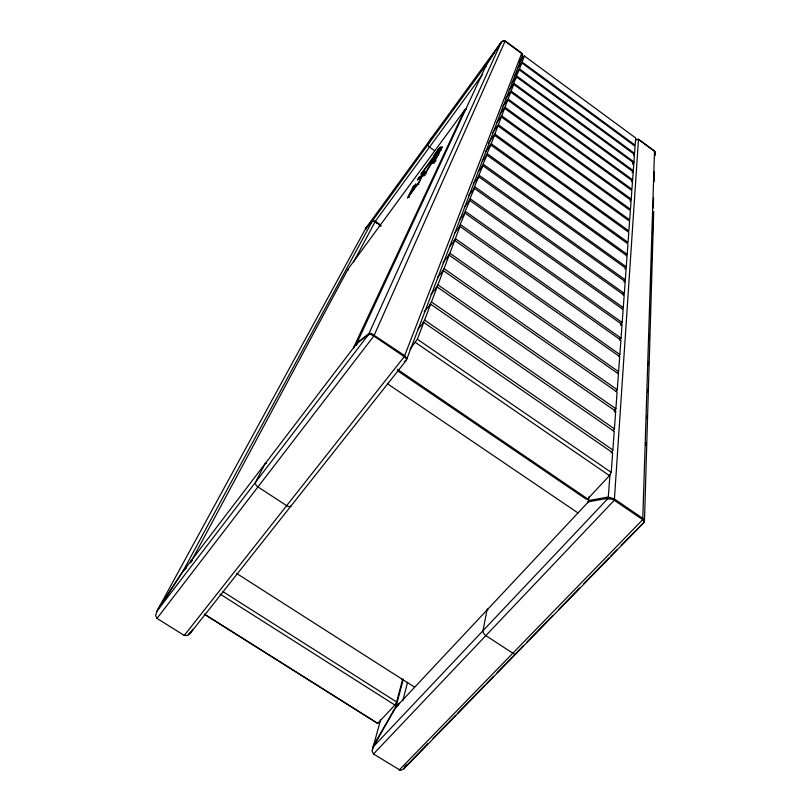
<?xml version="1.0" encoding="UTF-8"?>
<svg xmlns="http://www.w3.org/2000/svg" width="811" height="811" viewBox="0 0 811 811"><rect width="100%" height="100%" fill="white"/><g stroke="black" fill="none" stroke-linecap="round" stroke-linejoin="round"><path stroke-width="1.22" d="M423.849 175.835L432.03 162.869C437.048 155.134 430.763 167.127 435.284 160.213L441.579 148.16M645.951 445.168L646.032 442.634M646.772 418.577L646.854 416.053M647.594 392.027L647.675 389.493M648.415 365.467L648.526 361.665M649.195 340.164L649.347 335.095M650.006 313.583L650.209 307.247M650.827 287.003L651.02 280.707M651.649 260.554L651.882 252.991M652.46 234.126L652.733 225.387M653.271 207.92L653.575 197.935M654.082 181.725L654.386 171.75M643.61 521.138L644.492 520.186L653.696 211.438M644.492 520.186L642.788 518.371L654.497 151.343L638.48 139.543L635.581 139.877M587.803 502.739L588.472 501.756L608.209 498.248L612.842 499.363M642.788 518.371L614.424 498.988L638.48 139.543M397.39 370.657L586.191 499.181L587.681 498.917L609.456 475.631L611.23 472.397L612.67 452.731L423.727 322.393L418.141 328.901M611.139 453.126L612.873 450.004L614.231 431.411L430.621 304.166L424.204 311.789M613.298 430.834L614.414 428.826L615.701 411.218L437.129 286.922L430.854 294.444M615.701 411.218L614.251 411.684L615.884 408.764L617.1 392.068L443.293 270.6L437.697 277.301M616.218 391.632L617.272 389.746L618.438 373.881L449.142 255.12L442.918 262.693M617.566 373.506L618.59 371.681L619.695 356.597L454.697 240.421L449.892 246.189M618.844 356.272L619.847 354.498L620.902 340.144L459.979 226.441L454.525 233.102M620.07 339.86L621.044 338.136L622.047 324.451L465.007 213.131L459.462 219.953M620.75 325.059L622.189 322.545L623.142 309.488L469.802 200.439L464.358 207.17M622.341 309.295L623.274 307.663L624.186 295.184L474.374 188.334L468.829 195.238M623.406 295.032L624.318 293.45L625.19 281.518L478.743 176.768L473.3 183.57M623.973 282.167L625.311 279.846L626.143 268.431L482.92 165.708L478.318 171.445M624.946 269.09L626.264 266.839L627.065 255.891L486.924 155.124L482.21 161.014M626.315 255.83L627.177 254.36L627.937 243.878L490.756 144.976L485.383 151.779M630.056 201.067L631.211 199.1L631.84 190.494L507.737 100.037L503.104 105.967M631.505 181.694L632.621 179.819L633.209 171.82L513.657 84.354L509.176 90.133M633.209 171.82L632.195 172.54L633.29 170.695L633.857 162.981L516.455 76.944L512.045 82.641M633.857 162.981L632.854 163.7L633.928 161.896L634.476 154.445L519.162 69.787L514.61 75.697M588.553 502.425L587.924 501.543L588.593 500.559L608.311 497.021L609.984 474.476M614.647 411.846L614.839 409.342M619.969 340.387L620.162 337.873M621.094 325.323L621.277 322.798M623.345 295.103L623.527 292.589M633.067 164.613L633.249 162.109M588.593 500.559L588.968 496.798M522.497 56.608L521.676 53.485L505.04 41.239L501.979 41.503M486.164 66.401L486.306 65.133M486.316 66.066L486.458 64.799M190.707 562.358L348.132 268.958L464.47 110.326L466.143 109.191M372.431 749.688L373.516 745.562L396.214 705.975L399.124 703.107M190.565 562.793L191.376 560.33L192.207 560.867M398.789 704.424L395.869 707.293L373.141 746.941L372.056 751.077L373.496 753.977L400.563 770.45L403.939 768.757L644.309 522.102L642.738 519.628L612.751 499.282M402.814 700.653L407.568 682.304M204.899 614.657L377.693 723.412L394.886 705.033L396.64 701.981L402.611 679.456L401.739 679.273M396.214 705.975L403.32 679.091M373.516 745.562L380.572 719.965M422.095 174.781L421.152 174.112L421.598 173.23L439.684 148.21L440.515 147.227L442.37 147.227M409.21 197.185L408.399 196.617L413.955 186.074M365.994 227.921L372.502 220.785L486.975 63.684L501.32 42.071L365.994 227.921L365.761 229.391M423.798 175.855L432.608 160.243L440.89 149.082L434.838 157.385M409.95 349.277L417.371 339.231L423.727 322.393M422.663 323.133L424.609 320.061L430.621 304.166M429.566 304.936L431.452 301.956L437.129 286.922M436.095 287.723L437.92 284.833L443.293 270.6M442.269 271.411L444.043 268.623L449.142 255.12M448.128 255.952L449.852 253.245L454.697 240.421M453.694 241.262L455.376 238.637L459.979 226.441M458.996 227.293L465.007 213.131M464.034 213.992L469.802 200.439M468.839 201.31L474.374 188.334M473.421 189.206L478.743 176.768M477.801 177.65L482.92 165.708M481.998 166.59L486.924 155.124M486.002 156.006L490.756 144.976M491.223 143.74L494.426 135.255L628.778 232.341L628.049 242.408L491.223 143.74L489.854 145.868M494.872 134.068L497.954 125.918L629.589 221.251L628.89 230.932L494.872 134.068L488.425 142.929M498.39 124.772L501.34 116.946L630.37 210.607L629.691 219.903L498.39 124.772L492.541 132.832M501.756 115.851L504.604 108.329L631.12 200.358L630.471 209.299L501.756 115.851L496.768 122.775M500.093 114.077L505 107.275L507.737 100.037M508.112 99.023L510.748 92.048L632.539 180.985L631.931 189.287L508.112 99.023L506.885 100.919M505.456 98.901L511.123 91.075L513.657 84.354M512.826 85.236L516.455 76.944M515.644 77.815L519.162 69.787M519.496 68.905L521.767 62.873L635.084 146.203L634.557 153.401L519.496 68.905L518.351 70.658M522.091 62.031L524.372 55.989L635.682 137.992L635.155 145.199L522.091 62.031L518.016 67.718M486.823 64.018L501.178 42.385L503.185 40.631L505.182 40.925L521.797 53.171L522.75 55.036L406.706 359.283L407.071 358.705L404.659 355.613L371.205 333.412L368.985 333.514L356.982 342.881M404.659 355.613L521.676 53.485M441.985 146.973L421.142 174.152M654.893 155.134L655.339 154.029M654.882 155.54L655.44 152.782L654.507 150.947L638.5 139.157L635.601 139.492M374.347 334.892L505.04 41.239M368.985 333.514L501.178 42.385M373.324 335.683L404.243 356.668L406.412 358.817L406.301 360.337L189.419 634.283L187.574 635.5L184.239 635.459L157.02 618.408L373.891 335.926L370.739 334.436L368.518 334.537L356.516 343.874L356.566 345.405M486.975 63.684L356.708 343.469L357.033 344.401M354.032 347.807L353.545 347.635L464.47 110.326L465.757 109.303M381.099 225.924L375.098 221.727L372.705 220.997L365.751 228.367L157.537 610.054L155.56 615.437L157.02 618.408M408.409 196.627L418.405 183.063L423.656 172.408L424.852 171.263M424.619 171.101L419.094 182.222L407.416 198.077L413.722 185.912M353.637 261.831L375.098 221.727M157.537 610.054L183.225 570.782L372.259 221.231M403.939 768.757L406.443 764.844M433.804 161.095L438.913 154.08M190.828 632.6L192.876 629.407M356.516 343.874L182.597 571.958L156.858 611.291L368.518 334.537M519.973 60.805L521.99 57.703M418.243 183.286L418.851 183.722M372.502 220.785L375.341 221.271L482.332 74.724M434.28 160.112L435.892 158.013M519.222 62.731L524.372 55.989M404.273 767.348L405.53 765.645M438.893 150.623L439.38 149.974M184.239 635.459L404.243 356.668M191.457 631.333L188.213 634.232M183.225 570.782L186.459 567.984M182.597 571.958L183.996 570.326M520.976 63.745L521.767 62.873M395.869 707.293L588.472 501.756M373.141 746.941L608.209 498.248M373.496 753.977L614.332 500.225L612.234 498.978M509.916 92.93L510.748 92.048M503.743 109.211L504.604 108.329M435.213 160.973L434.169 160.01M399.184 770.065L642.738 519.628M405.196 767.044L427.944 743.697M433.084 738.426L455.65 715.261M457.394 713.467L484.856 685.285M486.6 683.501L493.564 676.354M497.042 672.775L514.062 655.318M523.561 645.556L516.607 652.693A4.227 2.352 46.4 0 1 512.836 653.21L485.85 635.601A4.227 2.382 45.5 0 1 482.981 630.735L487.005 610.034A4.126 2.281 45 0 1 488.323 608.879M527.049 641.988L552.788 615.559M558.789 609.406L579.662 587.985M583.93 583.596L608.939 557.927M610.693 556.133L616.816 549.848M621.185 545.357L644.309 522.102M500.478 117.838L501.34 116.946M497.072 126.8L497.954 125.918M493.534 136.136L494.426 135.255M353.545 347.635L354.569 346.905M633.503 155.165L634.476 154.445M432.304 158.956L433.023 159.311M404.253 361.635L406.301 360.337M606.902 499.241L610.612 498.593M608.311 497.021L614.424 498.988M204.26 614.018L377.693 723.412M220.024 594.037L394.886 705.033M223.025 591.675L396.64 701.981M236.761 573.529L414.563 687.14M387.405 383.715L578.01 512.957M397.349 369.309L587.681 498.917M417.371 339.231L611.23 472.397M415.364 342.414L609.456 475.631M424.609 320.061L612.873 450.004M431.452 301.956L614.414 428.826M437.92 284.833L615.884 408.764M444.043 268.623L617.272 389.746M375.341 221.271L380.339 224.769M374.794 221.859L376.791 223.258M378.788 224.657L380.785 226.056M449.852 253.245L618.59 371.681M455.376 238.637L619.847 354.498M460.618 224.738L621.044 338.136M408.531 196.475L409.139 196.901M465.615 211.509L622.189 322.545M417.949 183.884L418.76 184.462M412.769 187.199L413.488 187.706M470.38 198.898L623.274 307.663M425.633 173.321L426.241 173.757M423.656 172.408L424.609 173.088M424.366 175.176L424.984 175.602M421.345 173.655L422.055 174.152M434.625 150.745L429.506 147.085A2.524 0.872 36.8 0 1 427.853 144.824L431.026 138.62A2.494 0.852 36.8 0 1 431.888 138.499M474.932 186.865L624.318 293.45M433.875 158.277L435.071 159.128M433.834 158.469L435.031 159.321M435.284 160.213L436.024 160.74M434.524 161.359L435.142 161.794M432.364 160.659L433.561 161.511M431.381 160.112L431.969 160.537M433.449 162.626L434.26 163.214M432.03 162.869L432.831 163.437M440.515 147.227L441.691 148.068M479.281 175.358L625.311 279.846M440.86 149.214L441.437 149.68M439.511 148.454L440.687 149.305M440.059 150.065L440.86 150.643M487.411 153.826L627.177 254.36M483.427 164.359L626.264 266.839M464.47 110.326L465.048 110.752M505 107.275L631.211 199.1M514.012 83.411L633.29 170.695M511.123 91.075L632.621 179.819M516.8 76.031L633.928 161.896M654.497 151.343L655.44 153.178M348.274 269.323L347.909 270.448M365.842 228.337L366.004 228.945M291.321 505.628A4.288 2.545 37.9 0 1 286.668 505.659L257.959 486.924A4.308 2.565 36.7 0 1 255.536 482.261L264.751 464.227A4.207 2.453 36.6 0 1 266.566 463.345M421.315 175.693L419.419 178.329L421.315 175.693M419.439 177.082L417.523 179.819L419.439 177.082M415.08 186.631L413.123 189.429L415.08 186.631M415.84 184.097L413.904 186.865L415.84 184.097M439.795 147.399L434.169 155.347L439.795 147.399"/></g></svg>
